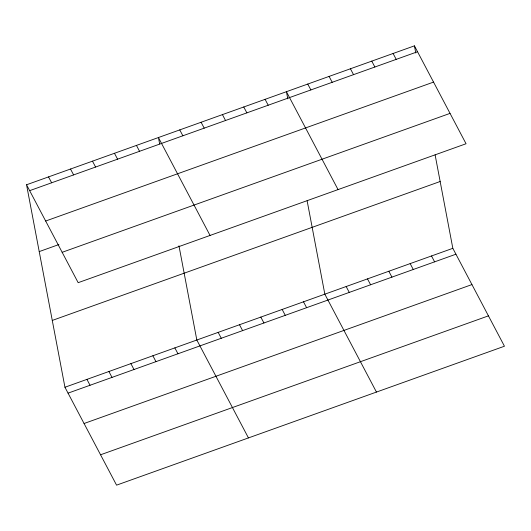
<?xml version="1.0" encoding="UTF-8"?>
<svg xmlns="http://www.w3.org/2000/svg" width="531" height="531" viewBox="0 0 531 531"><rect width="100%" height="100%" fill="white"/><g stroke="black" fill="none" stroke-linecap="round" stroke-linejoin="round"><path stroke-width="0.8" d="M26.55 184.775L414.432 45.845L466.052 143.748L78.17 282.678L26.55 184.775L64.948 387.252L116.568 485.155L504.45 346.225L452.83 248.322L435.115 154.906M29.656 190.662L417.539 51.733M45.666 221.029L433.542 82.099M39.221 251.594L58.928 244.532M62.16 252.311L450.042 113.382M52.277 320.432L440.159 181.502M64.948 387.252L452.83 248.322M68.054 393.139L455.937 254.21M84.064 423.506L471.946 284.576M100.558 454.788L488.44 315.859M393.099 53.485L396.199 59.372M371.766 61.125L374.866 67.019M350.427 68.771L353.533 74.659M431.497 255.962L434.604 261.849M329.094 76.411L332.2 82.298M410.164 263.602L413.271 269.496M307.761 84.051L310.867 89.938M388.831 271.248L391.938 277.136M338.048 189.594L286.428 91.69L287.789 98.852M367.498 278.888L370.605 284.775M265.095 99.33L268.201 105.224M346.166 286.528L349.272 292.415M243.762 106.977L246.869 112.864M376.452 392.07L324.833 294.167L307.117 200.751M222.429 114.616L225.536 120.504M303.5 301.807L306.599 307.701M201.096 122.256L204.203 128.144M282.167 309.454L285.266 315.341M179.763 129.896L182.87 135.783M260.827 317.093L263.934 322.981M210.05 235.439L158.43 137.536L159.639 143.901M239.494 324.733L242.601 330.621M136.447 145.408L139.553 151.302M218.161 332.373L221.268 338.26M114.47 153.286L117.577 159.174M248.448 437.916L196.828 340.013L178.967 245.82M92.487 161.159L95.593 167.046M174.852 347.885L177.958 353.779M70.51 169.031L73.617 174.918M152.868 355.763L155.975 361.651M48.527 176.903L51.633 182.79M130.891 363.635L133.998 369.523M108.908 371.508L112.014 377.395M86.931 379.38L90.038 385.267M414.432 45.845L415.786 53.007"/></g></svg>
